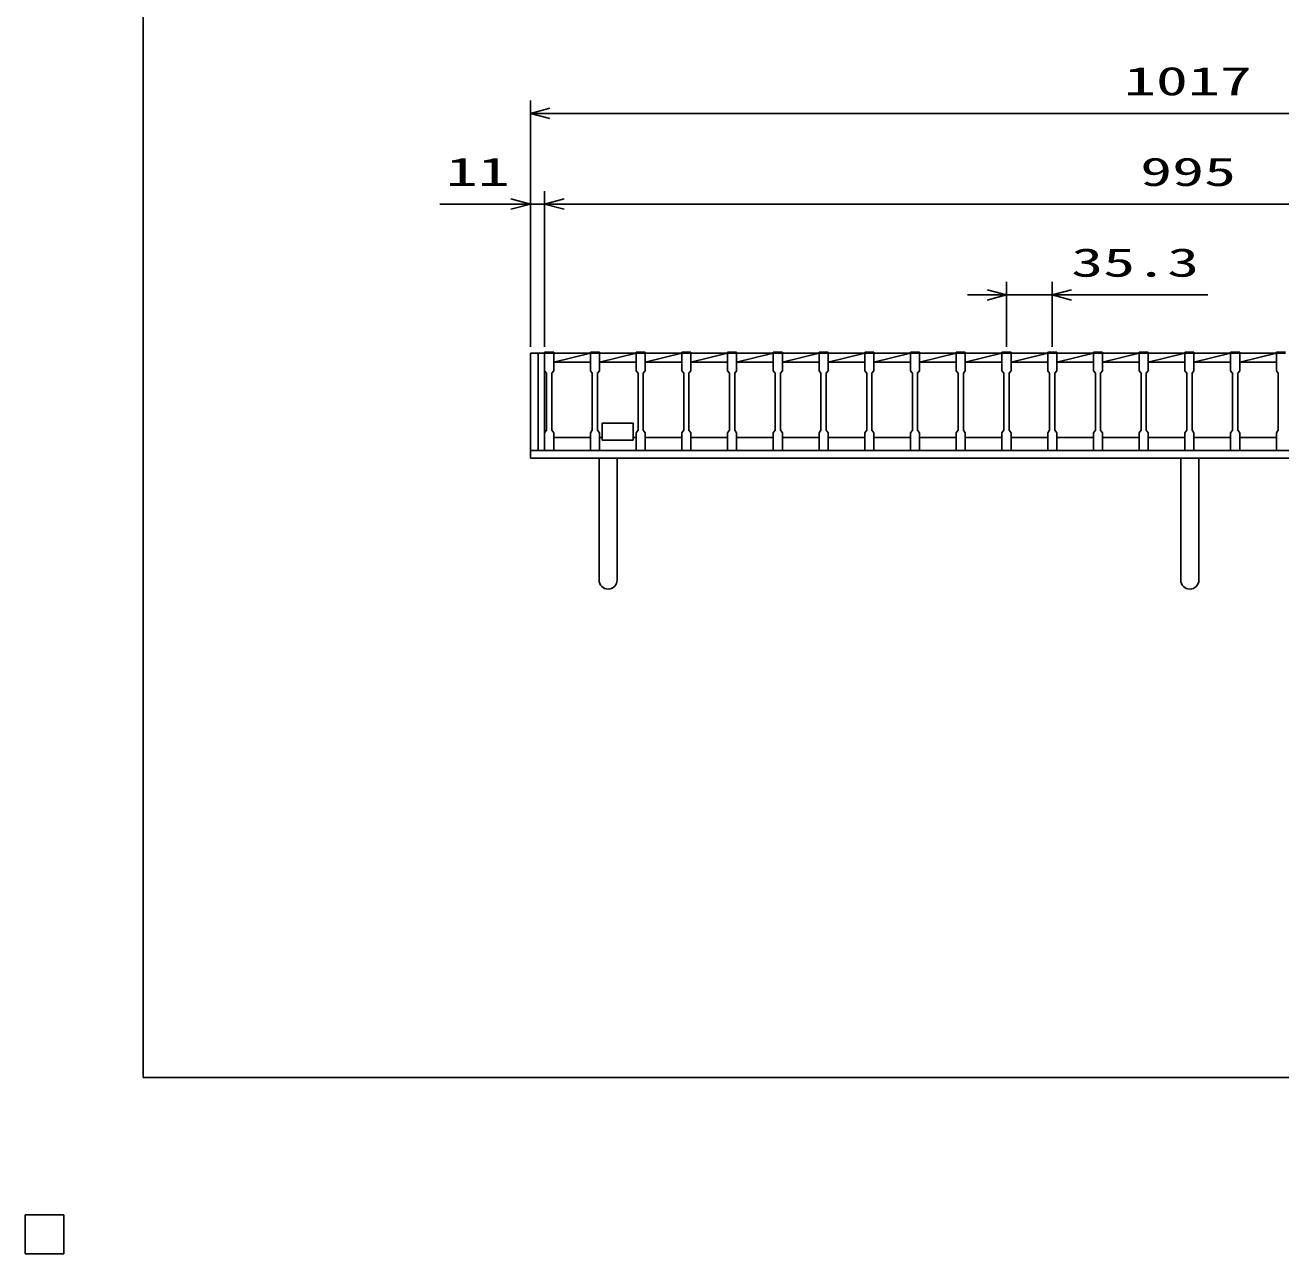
# Model space of a CAD drawing. Units: millimetres, scale not verified. Extents: x -1820 to 1731, y -1282 to 1054.
# Drawn here: x -1820 to -851, y -1282 to -334 of the extents above; entities that cross this region are included whole.
import ezdxf
from ezdxf.enums import TextEntityAlignment as Align

# ---------------------------------------------------------------- set-up
doc = ezdxf.new("R2010")
doc.units = ezdxf.units.MM
doc.header["$LTSCALE"] = 10
for name, color, linetype, lineweight in [('0_2', 150, 'Continuous', 25), ('16', 3, 'Continuous', 25), ('19', 6, 'Continuous', 25), ('22', 4, 'Continuous', 25), ('24', 2, 'Continuous', 25), ('32', 4, 'Continuous', 25)]:
    doc.layers.add(name, color=color, linetype=linetype, lineweight=lineweight)
doc.styles.add('ＭＳ ゴシック', font='')
doc.styles.get('ＭＳ ゴシック').set_extended_font_data('MS Gothic')

msp = doc.modelspace()

# ---------------------------------------------------------------- linework, layer by layer
at = {"layer": '0_2'}
for p, q in [((-1729, -1146.5), (-1729, 1053.5)), ((1731, -1146.5), (-1729, -1146.5)), ((-1790, -1252.5), (-1820, -1252.5)), ((-1820, -1252.5), (-1820, -1282.5)), ((-1790, -1252.5), (-1820, -1252.5)), ((-1820, -1252.5), (-1820, -1282.5)), ((-1790, -1252.5), (-1820, -1252.5)), ((-1820, -1252.5), (-1820, -1282.5)), ((-1790, -1252.5), (-1820, -1252.5)), ((-1820, -1252.5), (-1820, -1282.5)), ((-1790, -1252.5), (-1820, -1252.5)), ((-1820, -1252.5), (-1820, -1282.5)), ((-1790, -1282.5), (-1790, -1252.5)), ((-1790, -1282.5), (-1790, -1252.5)), ((-1790, -1282.5), (-1790, -1252.5)), ((-1790, -1282.5), (-1790, -1252.5)), ((-1790, -1282.5), (-1790, -1252.5)), ((-1820, -1282.5), (-1790, -1282.5)), ((-1820, -1282.5), (-1790, -1282.5)), ((-1820, -1282.5), (-1790, -1282.5)), ((-1820, -1282.5), (-1790, -1282.5)), ((-1820, -1282.5), (-1790, -1282.5))]:
    msp.add_line(p, q, dxfattribs=at)
at = {"layer": '16'}
for p, q in [((-1419, -587.5), (-1419, -586.8)), ((-1419, -586.8), (-1412, -586.8)), ((-1419, -587.5), (-1419, -601)), ((-1412, -587.5), (-1419, -587.5)), ((-1419, -587.5), (-1419, -652.5)), ((-1412, -586.8), (-1412, -587.5)), ((-1412, -601), (-1412, -587.5)), ((-1412, -587.5), (-1383.7, -587.5)), ((-1412, -594.5), (-1383.7, -587.5)), ((-1383.7, -587.5), (-1383.7, -586.8)), ((-1383.7, -586.8), (-1376.7, -586.8)), ((-1383.7, -587.5), (-1383.7, -601)), ((-1376.7, -587.5), (-1383.7, -587.5)), ((-1376.7, -586.8), (-1376.7, -587.5)), ((-1376.7, -601), (-1376.7, -587.5)), ((-1376.7, -587.5), (-1348.4, -587.5)), ((-1376.7, -594.5), (-1348.4, -587.5)), ((-1348.4, -587.5), (-1348.4, -586.8)), ((-1348.4, -586.8), (-1341.4, -586.8)), ((-1348.4, -587.5), (-1348.4, -601)), ((-1341.4, -587.5), (-1348.4, -587.5)), ((-1341.4, -586.8), (-1341.4, -587.5)), ((-1341.4, -601), (-1341.4, -587.5)), ((-1341.4, -587.5), (-1313.1, -587.5)), ((-1341.4, -594.5), (-1313.1, -587.5)), ((-1313.1, -587.5), (-1313.1, -586.8)), ((-1313.1, -586.8), (-1306.1, -586.8)), ((-1313.1, -587.5), (-1313.1, -601)), ((-1306.1, -587.5), (-1313.1, -587.5)), ((-1306.1, -586.8), (-1306.1, -587.5)), ((-1306.1, -601), (-1306.1, -587.5)), ((-1306.1, -587.5), (-1277.8, -587.5)), ((-1306.1, -594.5), (-1277.8, -587.5)), ((-1277.8, -587.5), (-1277.8, -586.8)), ((-1277.8, -586.8), (-1270.8, -586.8)), ((-1277.8, -587.5), (-1277.8, -601)), ((-1270.8, -587.5), (-1277.8, -587.5)), ((-1270.8, -586.8), (-1270.8, -587.5)), ((-1270.8, -601), (-1270.8, -587.5)), ((-1270.8, -587.5), (-1242.5, -587.5)), ((-1270.8, -594.5), (-1242.5, -587.5)), ((-1242.5, -587.5), (-1242.5, -586.8)), ((-1242.5, -586.8), (-1235.5, -586.8)), ((-1242.5, -587.5), (-1242.5, -601)), ((-1235.5, -587.5), (-1242.5, -587.5)), ((-1235.5, -586.8), (-1235.5, -587.5)), ((-1235.5, -601), (-1235.5, -587.5)), ((-1235.5, -587.5), (-1207.2, -587.5)), ((-1235.5, -594.5), (-1207.2, -587.5)), ((-1207.2, -587.5), (-1207.2, -586.8)), ((-1207.2, -586.8), (-1200.2, -586.8)), ((-1207.2, -587.5), (-1207.2, -601)), ((-1200.2, -587.5), (-1207.2, -587.5)), ((-1200.2, -586.8), (-1200.2, -587.5)), ((-1200.2, -601), (-1200.2, -587.5)), ((-1200.2, -587.5), (-1171.9, -587.5)), ((-1200.2, -594.5), (-1171.9, -587.5)), ((-1171.9, -587.5), (-1171.9, -586.8)), ((-1171.9, -586.8), (-1164.9, -586.8)), ((-1171.9, -587.5), (-1171.9, -601)), ((-1164.9, -587.5), (-1171.9, -587.5)), ((-1164.9, -586.8), (-1164.9, -587.5)), ((-1164.9, -601), (-1164.9, -587.5)), ((-1164.9, -587.5), (-1136.6, -587.5)), ((-1164.9, -594.5), (-1136.6, -587.5)), ((-1136.6, -587.5), (-1136.6, -586.8)), ((-1136.6, -586.8), (-1129.6, -586.8)), ((-1136.6, -587.5), (-1136.6, -601)), ((-1129.6, -587.5), (-1136.6, -587.5)), ((-1129.6, -586.8), (-1129.6, -587.5)), ((-1129.6, -601), (-1129.6, -587.5)), ((-1129.6, -587.5), (-1101.3, -587.5)), ((-1129.6, -594.5), (-1101.3, -587.5)), ((-1101.3, -587.5), (-1101.3, -586.8)), ((-1101.3, -586.8), (-1094.3, -586.8)), ((-1101.3, -587.5), (-1101.3, -601)), ((-1094.3, -587.5), (-1101.3, -587.5)), ((-1094.3, -586.8), (-1094.3, -587.5)), ((-1094.3, -601), (-1094.3, -587.5)), ((-1094.3, -587.5), (-1066, -587.5)), ((-1094.3, -594.5), (-1066, -587.5)), ((-1066, -587.5), (-1066, -586.8)), ((-1066, -586.8), (-1059, -586.8)), ((-1066, -587.5), (-1066, -601)), ((-1059, -587.5), (-1066, -587.5)), ((-1059, -586.8), (-1059, -587.5)), ((-1059, -601), (-1059, -587.5)), ((-1059, -587.5), (-1030.7, -587.5)), ((-1059, -594.5), (-1030.7, -587.5)), ((-1030.7, -587.5), (-1030.7, -586.8)), ((-1030.7, -586.8), (-1023.7, -586.8)), ((-1030.7, -587.5), (-1030.7, -601)), ((-1023.7, -587.5), (-1030.7, -587.5)), ((-1023.7, -586.8), (-1023.7, -587.5)), ((-1023.7, -601), (-1023.7, -587.5)), ((-1023.7, -587.5), (-995.4, -587.5)), ((-1023.7, -594.5), (-995.4, -587.5)), ((-995.4, -587.5), (-995.4, -586.8)), ((-995.4, -586.8), (-988.4, -586.8)), ((-995.4, -587.5), (-995.4, -601)), ((-988.4, -587.5), (-995.4, -587.5)), ((-988.4, -586.8), (-988.4, -587.5)), ((-988.4, -601), (-988.4, -587.5)), ((-988.4, -587.5), (-960.1, -587.5)), ((-988.4, -594.5), (-960.1, -587.5)), ((-960.1, -587.5), (-960.1, -586.8)), ((-960.1, -586.8), (-953.1, -586.8)), ((-960.1, -587.5), (-960.1, -601)), ((-953.1, -587.5), (-960.1, -587.5)), ((-953.1, -586.8), (-953.1, -587.5)), ((-953.1, -601), (-953.1, -587.5)), ((-953.1, -587.5), (-924.8, -587.5)), ((-953.1, -594.5), (-924.8, -587.5)), ((-924.8, -587.5), (-924.8, -586.8)), ((-924.8, -586.8), (-917.8, -586.8)), ((-924.8, -587.5), (-924.8, -601)), ((-917.8, -587.5), (-924.8, -587.5)), ((-917.8, -586.8), (-917.8, -587.5)), ((-917.8, -601), (-917.8, -587.5)), ((-917.8, -587.5), (-889.5, -587.5)), ((-917.8, -594.5), (-889.5, -587.5)), ((-889.5, -587.5), (-889.5, -586.8)), ((-889.5, -586.8), (-882.5, -586.8)), ((-889.5, -587.5), (-889.5, -601)), ((-882.5, -587.5), (-889.5, -587.5)), ((-882.5, -586.8), (-882.5, -587.5)), ((-882.5, -601), (-882.5, -587.5)), ((-882.5, -587.5), (-854.2, -587.5)), ((-882.5, -594.5), (-854.2, -587.5)), ((-854.2, -587.5), (-854.2, -586.8)), ((-854.2, -586.8), (-847.2, -586.8)), ((-854.2, -587.5), (-854.2, -601)), ((-847.2, -587.5), (-854.2, -587.5)), ((-1412, -594.5), (-1383.7, -594.5)), ((-1376.7, -594.5), (-1348.4, -594.5)), ((-1341.4, -594.5), (-1313.1, -594.5)), ((-1306.1, -594.5), (-1277.8, -594.5)), ((-1270.8, -594.5), (-1242.5, -594.5)), ((-1235.5, -594.5), (-1207.2, -594.5)), ((-1200.2, -594.5), (-1171.9, -594.5)), ((-1164.9, -594.5), (-1136.6, -594.5)), ((-1129.6, -594.5), (-1101.3, -594.5)), ((-1094.3, -594.5), (-1066, -594.5)), ((-1059, -594.5), (-1030.7, -594.5)), ((-1023.7, -594.5), (-995.4, -594.5)), ((-988.4, -594.5), (-960.1, -594.5)), ((-953.1, -594.5), (-924.8, -594.5)), ((-917.8, -594.5), (-889.5, -594.5)), ((-882.5, -594.5), (-854.2, -594.5)), ((-1419, -601), (-1417.5, -603)), ((-1417.5, -603), (-1417.5, -647)), ((-1413.5, -603), (-1412, -601)), ((-1413.5, -647), (-1413.5, -603)), ((-1383.7, -601), (-1382.2, -603)), ((-1382.2, -603), (-1382.2, -647)), ((-1378.2, -603), (-1376.7, -601)), ((-1378.2, -647), (-1378.2, -603)), ((-1348.4, -601), (-1346.9, -603)), ((-1346.9, -603), (-1346.9, -647)), ((-1342.9, -603), (-1341.4, -601)), ((-1342.9, -647), (-1342.9, -603)), ((-1313.1, -601), (-1311.6, -603)), ((-1311.6, -603), (-1311.6, -647)), ((-1307.6, -603), (-1306.1, -601)), ((-1307.6, -647), (-1307.6, -603)), ((-1277.8, -601), (-1276.3, -603)), ((-1276.3, -603), (-1276.3, -647)), ((-1272.3, -603), (-1270.8, -601)), ((-1272.3, -647), (-1272.3, -603)), ((-1242.5, -601), (-1241, -603)), ((-1241, -603), (-1241, -647)), ((-1237, -603), (-1235.5, -601)), ((-1237, -647), (-1237, -603)), ((-1207.2, -601), (-1205.7, -603)), ((-1205.7, -603), (-1205.7, -647)), ((-1201.7, -603), (-1200.2, -601)), ((-1201.7, -647), (-1201.7, -603)), ((-1171.9, -601), (-1170.4, -603)), ((-1170.4, -603), (-1170.4, -647)), ((-1166.4, -603), (-1164.9, -601)), ((-1166.4, -647), (-1166.4, -603)), ((-1136.6, -601), (-1135.1, -603)), ((-1135.1, -603), (-1135.1, -647)), ((-1131.1, -603), (-1129.6, -601)), ((-1131.1, -647), (-1131.1, -603)), ((-1101.3, -601), (-1099.8, -603)), ((-1099.8, -603), (-1099.8, -647)), ((-1095.8, -603), (-1094.3, -601)), ((-1095.8, -647), (-1095.8, -603)), ((-1066, -601), (-1064.5, -603)), ((-1064.5, -603), (-1064.5, -647)), ((-1060.5, -603), (-1059, -601)), ((-1060.5, -647), (-1060.5, -603)), ((-1030.7, -601), (-1029.2, -603)), ((-1029.2, -603), (-1029.2, -647)), ((-1025.2, -603), (-1023.7, -601)), ((-1025.2, -647), (-1025.2, -603)), ((-995.4, -601), (-993.9, -603)), ((-993.9, -603), (-993.9, -647)), ((-989.9, -603), (-988.4, -601)), ((-989.9, -647), (-989.9, -603)), ((-960.1, -601), (-958.6, -603)), ((-958.6, -603), (-958.6, -647)), ((-954.6, -603), (-953.1, -601)), ((-954.6, -647), (-954.6, -603)), ((-924.8, -601), (-923.3, -603)), ((-923.3, -603), (-923.3, -647)), ((-919.3, -603), (-917.8, -601)), ((-919.3, -647), (-919.3, -603)), ((-889.5, -601), (-888, -603)), ((-888, -603), (-888, -647)), ((-884, -603), (-882.5, -601)), ((-884, -647), (-884, -603)), ((-854.2, -601), (-852.7, -603)), ((-852.7, -603), (-852.7, -647)), ((-1417.5, -647), (-1419, -649)), ((-1419, -649), (-1419, -662.5)), ((-1412, -649), (-1413.5, -647)), ((-1412, -662.5), (-1412, -649)), ((-1382.2, -647), (-1383.7, -649)), ((-1383.7, -649), (-1383.7, -662.5)), ((-1376.7, -649), (-1378.2, -647)), ((-1376.7, -662.5), (-1376.7, -649)), ((-1374.55, -652.5), (-1374.55, -641.5)), ((-1374.55, -641.5), (-1350.55, -641.5)), ((-1350.55, -641.5), (-1350.55, -654.5)), ((-1346.9, -647), (-1348.4, -649)), ((-1348.4, -649), (-1348.4, -662.5)), ((-1341.4, -649), (-1342.9, -647)), ((-1341.4, -662.5), (-1341.4, -649)), ((-1311.6, -647), (-1313.1, -649)), ((-1313.1, -649), (-1313.1, -662.5)), ((-1306.1, -649), (-1307.6, -647)), ((-1306.1, -662.5), (-1306.1, -649)), ((-1276.3, -647), (-1277.8, -649)), ((-1277.8, -649), (-1277.8, -662.5)), ((-1270.8, -649), (-1272.3, -647)), ((-1270.8, -662.5), (-1270.8, -649)), ((-1241, -647), (-1242.5, -649)), ((-1242.5, -649), (-1242.5, -662.5)), ((-1235.5, -649), (-1237, -647)), ((-1235.5, -662.5), (-1235.5, -649)), ((-1205.7, -647), (-1207.2, -649)), ((-1207.2, -649), (-1207.2, -662.5)), ((-1200.2, -649), (-1201.7, -647)), ((-1200.2, -662.5), (-1200.2, -649)), ((-1170.4, -647), (-1171.9, -649)), ((-1171.9, -649), (-1171.9, -662.5)), ((-1164.9, -649), (-1166.4, -647)), ((-1164.9, -662.5), (-1164.9, -649)), ((-1135.1, -647), (-1136.6, -649)), ((-1136.6, -649), (-1136.6, -662.5)), ((-1129.6, -649), (-1131.1, -647)), ((-1129.6, -662.5), (-1129.6, -649)), ((-1099.8, -647), (-1101.3, -649)), ((-1101.3, -649), (-1101.3, -662.5)), ((-1094.3, -649), (-1095.8, -647)), ((-1094.3, -662.5), (-1094.3, -649)), ((-1064.5, -647), (-1066, -649)), ((-1066, -649), (-1066, -662.5)), ((-1059, -649), (-1060.5, -647)), ((-1059, -662.5), (-1059, -649)), ((-1029.2, -647), (-1030.7, -649)), ((-1030.7, -649), (-1030.7, -662.5)), ((-1023.7, -649), (-1025.2, -647)), ((-1023.7, -662.5), (-1023.7, -649)), ((-993.9, -647), (-995.4, -649)), ((-995.4, -649), (-995.4, -662.5)), ((-988.4, -649), (-989.9, -647)), ((-988.4, -662.5), (-988.4, -649)), ((-958.6, -647), (-960.1, -649)), ((-960.1, -649), (-960.1, -662.5)), ((-953.1, -649), (-954.6, -647)), ((-953.1, -662.5), (-953.1, -649)), ((-923.3, -647), (-924.8, -649)), ((-924.8, -649), (-924.8, -662.5)), ((-917.8, -649), (-919.3, -647)), ((-917.8, -662.5), (-917.8, -649)), ((-888, -647), (-889.5, -649)), ((-889.5, -649), (-889.5, -662.5)), ((-882.5, -649), (-884, -647)), ((-882.5, -662.5), (-882.5, -649)), ((-852.7, -647), (-854.2, -649)), ((-854.2, -649), (-854.2, -662.5)), ((-1412, -652.5), (-1383.7, -652.5)), ((-1376.7, -652.5), (-1374.55, -652.5)), ((-1374.55, -654.5), (-1374.55, -652.5)), ((-1350.55, -654.5), (-1374.55, -654.5)), ((-1350.55, -652.5), (-1348.4, -652.5)), ((-1341.4, -652.5), (-1313.1, -652.5)), ((-1306.1, -652.5), (-1277.8, -652.5)), ((-1270.8, -652.5), (-1242.5, -652.5)), ((-1235.5, -652.5), (-1207.2, -652.5)), ((-1200.2, -652.5), (-1171.9, -652.5)), ((-1164.9, -652.5), (-1136.6, -652.5)), ((-1129.6, -652.5), (-1101.3, -652.5)), ((-1094.3, -652.5), (-1066, -652.5)), ((-1059, -652.5), (-1030.7, -652.5)), ((-1023.7, -652.5), (-995.4, -652.5)), ((-988.4, -652.5), (-960.1, -652.5)), ((-953.1, -652.5), (-924.8, -652.5)), ((-917.8, -652.5), (-889.5, -652.5)), ((-882.5, -652.5), (-854.2, -652.5)), ((-1419, -662.5), (-1412, -662.5)), ((-1383.7, -662.5), (-1376.7, -662.5)), ((-1348.4, -662.5), (-1341.4, -662.5)), ((-1313.1, -662.5), (-1306.1, -662.5)), ((-1277.8, -662.5), (-1270.8, -662.5)), ((-1242.5, -662.5), (-1235.5, -662.5)), ((-1207.2, -662.5), (-1200.2, -662.5)), ((-1171.9, -662.5), (-1164.9, -662.5)), ((-1136.6, -662.5), (-1129.6, -662.5)), ((-1101.3, -662.5), (-1094.3, -662.5)), ((-1066, -662.5), (-1059, -662.5)), ((-1030.7, -662.5), (-1023.7, -662.5)), ((-995.4, -662.5), (-988.4, -662.5)), ((-960.1, -662.5), (-953.1, -662.5)), ((-924.8, -662.5), (-917.8, -662.5)), ((-889.5, -662.5), (-882.5, -662.5)), ((-854.2, -662.5), (-847.2, -662.5)), ((-1790, -1252.5), (-1820, -1252.5)), ((-1820, -1252.5), (-1820, -1282.5)), ((-1790, -1252.5), (-1820, -1252.5)), ((-1820, -1252.5), (-1820, -1282.5)), ((-1790, -1252.5), (-1820, -1252.5)), ((-1820, -1252.5), (-1820, -1282.5)), ((-1790, -1252.5), (-1820, -1252.5)), ((-1820, -1252.5), (-1820, -1282.5)), ((-1790, -1252.5), (-1820, -1252.5)), ((-1820, -1252.5), (-1820, -1282.5)), ((-1790, -1282.5), (-1790, -1252.5)), ((-1790, -1282.5), (-1790, -1252.5)), ((-1790, -1282.5), (-1790, -1252.5)), ((-1790, -1282.5), (-1790, -1252.5)), ((-1790, -1282.5), (-1790, -1252.5)), ((-1820, -1282.5), (-1790, -1282.5)), ((-1820, -1282.5), (-1790, -1282.5)), ((-1820, -1282.5), (-1790, -1282.5)), ((-1820, -1282.5), (-1790, -1282.5)), ((-1820, -1282.5), (-1790, -1282.5))]:
    msp.add_line(p, q, dxfattribs=at)
at = {"layer": '19'}
for p, q in [((-1419, -587.5), (-1430, -587.5)), ((-1430, -587.5), (-1430, -668.5)), ((-1424, -662.5), (-1424, -587.5)), ((-1424, -662.5), (-1430, -662.5)), ((-1430, -668.5), (-413, -668.5)), ((-419, -662.5), (-1424, -662.5)), ((-1377, -668.5), (-1377, -762.5)), ((-1363, -762.5), (-1363, -668.5)), ((-928, -668.5), (-928, -762.5)), ((-914, -762.5), (-914, -668.5))]:
    msp.add_line(p, q, dxfattribs=at)
for centre in [(-1370, -762.5), (-921, -762.5)]:
    msp.add_arc(centre, 7, 180, 0, dxfattribs=at)
at = {"layer": '22'}
for p, q in [((-1430, -582.5), (-1430, -392.5)), ((-1430, -402.5), (-1415, -398.5)), ((-1415, -406.5), (-1430, -402.5)), ((-1430, -402.5), (-413, -402.5)), ((-1430, -582.5), (-1430, -462.5)), ((-1419, -582.5), (-1419, -462.5)), ((-1500, -472.5), (-1430, -472.5)), ((-1430, -472.5), (-1445, -468.5)), ((-1445, -476.5), (-1430, -472.5)), ((-1430, -472.5), (-1419, -472.5)), ((-1419, -472.5), (-1404, -468.5)), ((-1404, -476.5), (-1419, -472.5)), ((-1419, -472.5), (-424, -472.5)), ((-1062.5, -582.5), (-1062.5, -532.5)), ((-1027.2, -532.5), (-1027.2, -582.5)), ((-1062.5, -542.5), (-1092.5, -542.5)), ((-1062.5, -542.5), (-1077.5, -538.5)), ((-1077.5, -546.5), (-1062.5, -542.5)), ((-1062.5, -542.5), (-1027.2, -542.5)), ((-1027.2, -542.5), (-1012.2, -538.5)), ((-1012.2, -546.5), (-1027.2, -542.5)), ((-1027.2, -542.5), (-907.2, -542.5))]:
    msp.add_line(p, q, dxfattribs=at)
at = {"layer": '22', "color": 2}
for p, q in [((-1790, -1252.5), (-1820, -1252.5)), ((-1820, -1252.5), (-1820, -1282.5)), ((-1790, -1252.5), (-1820, -1252.5)), ((-1820, -1252.5), (-1820, -1282.5)), ((-1790, -1252.5), (-1820, -1252.5)), ((-1820, -1252.5), (-1820, -1282.5)), ((-1790, -1282.5), (-1790, -1252.5)), ((-1790, -1282.5), (-1790, -1252.5)), ((-1790, -1282.5), (-1790, -1252.5)), ((-1820, -1282.5), (-1790, -1282.5)), ((-1820, -1282.5), (-1790, -1282.5)), ((-1820, -1282.5), (-1790, -1282.5))]:
    msp.add_line(p, q, dxfattribs=at)
at = {"layer": '24', "color": 4}
for p, q in [((-1790, -1252.5), (-1820, -1252.5)), ((-1820, -1252.5), (-1820, -1282.5)), ((-1790, -1252.5), (-1820, -1252.5)), ((-1820, -1252.5), (-1820, -1282.5)), ((-1790, -1252.5), (-1820, -1252.5)), ((-1820, -1252.5), (-1820, -1282.5)), ((-1790, -1282.5), (-1790, -1252.5)), ((-1790, -1282.5), (-1790, -1252.5)), ((-1790, -1282.5), (-1790, -1252.5)), ((-1820, -1282.5), (-1790, -1282.5)), ((-1820, -1282.5), (-1790, -1282.5)), ((-1820, -1282.5), (-1790, -1282.5))]:
    msp.add_line(p, q, dxfattribs=at)
at = {"layer": '32'}
for p, q in [((-1790, -1252.5), (-1820, -1252.5)), ((-1820, -1252.5), (-1820, -1282.5)), ((-1790, -1252.5), (-1820, -1252.5)), ((-1820, -1252.5), (-1820, -1282.5)), ((-1790, -1252.5), (-1820, -1252.5)), ((-1820, -1252.5), (-1820, -1282.5)), ((-1790, -1252.5), (-1820, -1252.5)), ((-1820, -1252.5), (-1820, -1282.5)), ((-1790, -1252.5), (-1820, -1252.5)), ((-1820, -1252.5), (-1820, -1282.5)), ((-1790, -1282.5), (-1790, -1252.5)), ((-1790, -1282.5), (-1790, -1252.5)), ((-1790, -1282.5), (-1790, -1252.5)), ((-1790, -1282.5), (-1790, -1252.5)), ((-1790, -1282.5), (-1790, -1252.5)), ((-1820, -1282.5), (-1790, -1282.5)), ((-1820, -1282.5), (-1790, -1282.5)), ((-1820, -1282.5), (-1790, -1282.5)), ((-1820, -1282.5), (-1790, -1282.5)), ((-1820, -1282.5), (-1790, -1282.5))]:
    msp.add_line(p, q, dxfattribs=at)

# ---------------------------------------------------------------- texts
at = {"layer": '22', "color": 2, "style": 'ＭＳ ゴシック', "width": 1.65}
for s, p in [(' 1017 ', (-996.5, -377.5)), (' 11 ', (-1520, -447.5)), (' 995 ', (-984, -447.5)), (' 35.3 ', (-1037.2, -517.5))]:
    msp.add_text(s, height=21.99, dxfattribs=at).set_placement(p, align=Align.MIDDLE_LEFT)

doc.saveas('drawing.dxf')
